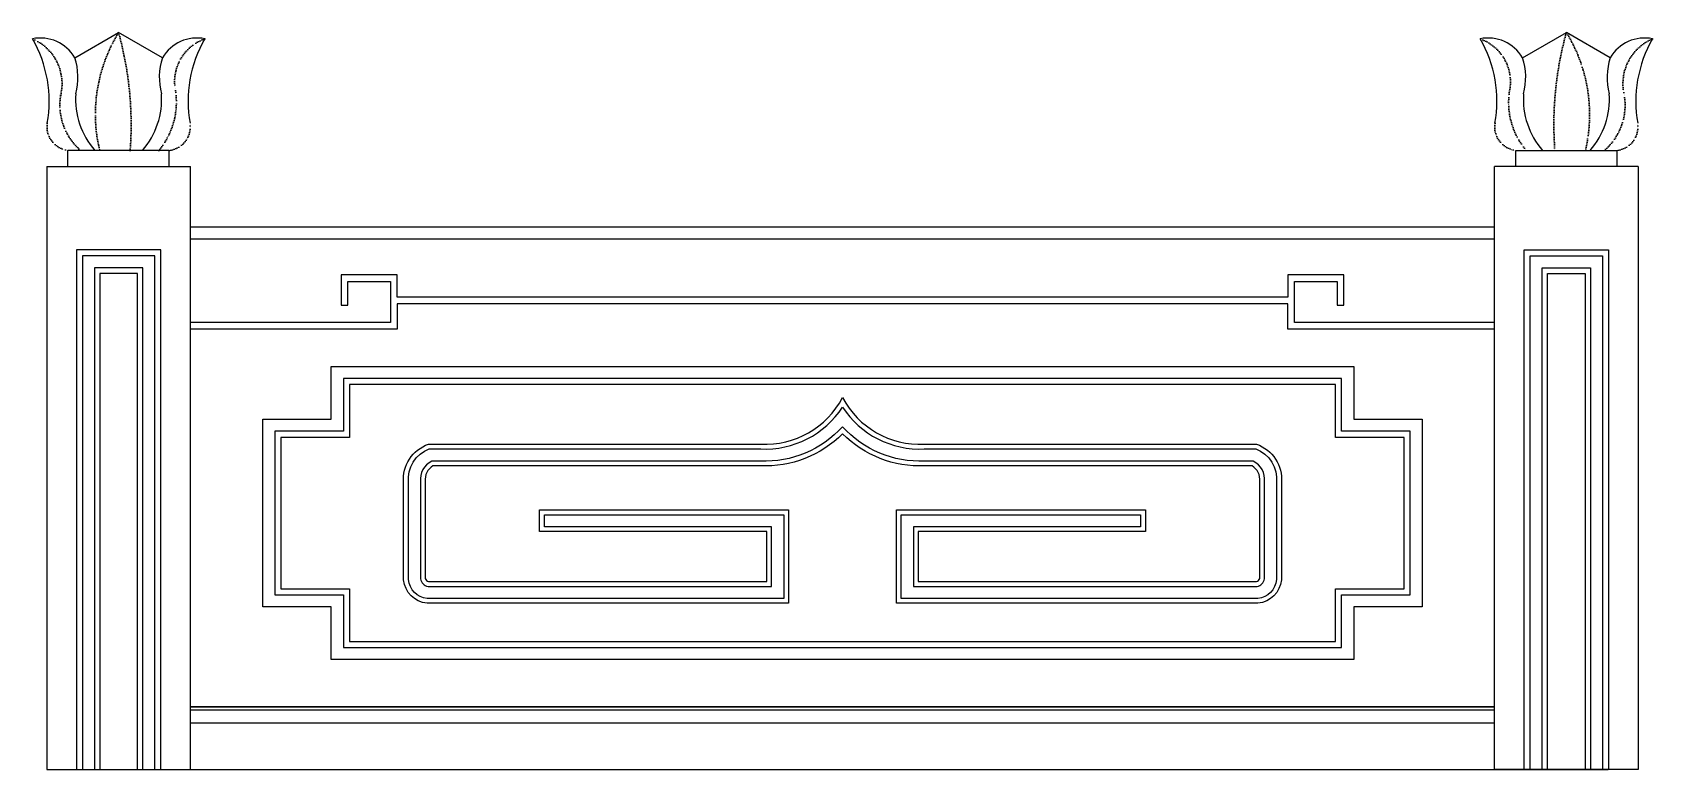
# Model space of a CAD drawing. Extents: x 10 to 2696, y 1185 to 2408.
import ezdxf

# ---------------------------------------------------------------- set-up
doc = ezdxf.new("R2010")
doc.units = 0
doc.header["$LTSCALE"] = 0.85
doc.header["$MEASUREMENT"] = 0
doc.linetypes.add('DOT2', pattern=[3.175, 0, -3.175])
for name, color, linetype in [('3', 3, 'CONTINUOUS'), ('4', 4, 'CONTINUOUS'), ('7', 7, 'CONTINUOUS')]:
    doc.layers.add(name, color=color, linetype=linetype)

msp = doc.modelspace()

# ---------------------------------------------------------------- linework, layer by layer
at = {"layer": '3'}
for p, q in [((271.7, 1284.1), (2433.6, 1284.1)), ((2433.6, 1262.4), (271.8, 1262.4))]:
    msp.add_line(p, q, dxfattribs=at)
for points in [[(222.7, 1185.2), (222.7, 2047.1), (82.7, 2047.1), (82.7, 1185.2)], [(271.7, 2065.2), (271.7, 2065.2), (2433.6, 2065.2)], [(2482.7, 1185.2), (2482.7, 2047.1), (2622.7, 2047.1), (2622.7, 1185.2)], [(183.7, 1185.2), (183.7, 2008.1), (121.7, 2008.1), (121.7, 1185.2)], [(2433.6, 1926.5), (2102.1, 1926.5), (2102.1, 1994.6), (2172.7, 1994.6), (2172.7, 1955.2), (2183.7, 1955.2), (2183.7, 2005.6), (2091.1, 2005.6), (2091.1, 1968.5), (1352.8, 1968.5), (614.3, 1968.5), (614.3, 2005.6), (521.7, 2005.6), (521.7, 1955.2), (532.7, 1955.2), (532.7, 1994.6), (603.3, 1994.6), (603.3, 1926.5), (271.7, 1926.5)], [(2521.7, 1185.2), (2521.7, 2008.1), (2583.7, 2008.1), (2583.7, 1185.2)], [(2433.6, 1915.5), (2091.1, 1915.5), (2091.1, 1957.5), (1352.8, 1957.5), (614.3, 1957.5), (614.3, 1915.5), (271.7, 1915.5)]]:
    msp.add_lwpolyline(points, dxfattribs=at)
msp.add_lwpolyline([(1352.8, 1823.7), (535.2, 1823.7), (535.2, 1736.2), (421.8, 1736.2), (421.8, 1485), (535.2, 1485), (535.2, 1397.6), (2170.2, 1397.6), (2170.2, 1485), (2283.6, 1485), (2283.6, 1736.2), (2170.2, 1736.2), (2170.2, 1823.7)], close=True, dxfattribs=at)
msp.add_lwpolyline([(850.5, 1615.9), (1263.2, 1615.9), (1263.2, 1461), (663.9, 1461, -0.359436), (625.1, 1499.7), (625.1, 1661.1, -0.343077), (666.3, 1724.9), (1217.3, 1724.9, 0.291326), (1352.8, 1802.2, 0.291496), (1488.1, 1724.9), (2039.1, 1724.9, -0.343077), (2080.3, 1661.1), (2080.3, 1499.7, -0.359436), (2041.5, 1461), (1442.2, 1461), (1442.2, 1615.9), (1854.9, 1615.9), (1854.9, 1579.9), (1478.2, 1579.9), (1478.2, 1497), (2039.1, 1497, 0.282146), (2044.3, 1502.2), (2044.3, 1663, 0.304579), (2031.6, 1688.9), (1489, 1688.9, -0.210994), (1352.8, 1742.1, -0.210854), (1216.4, 1688.9), (673.8, 1688.9, 0.304579), (661.1, 1663), (661.1, 1502.2, 0.282146), (666.3, 1497), (1227.2, 1497), (1227.2, 1579.9), (850.5, 1579.9)], format="xyb", close=True, dxfattribs=at)
at = {"layer": '3', "linetype": 'DOT2'}
for centre, radius, start, end in [((-21.6, 2323.1), 80.5, 346.1255, 67.1052), ((372.9, 2272.1), 258.7, 148.3722, 193.4161), ((-401.2, 2254.8), 574.6, 355.7411, 15.4417), ((320.6, 2326.3), 75.2, 109.4217, 187.5551), ((2384.8, 2326.3), 75.2, 352.4449, 70.5783), ((3106.6, 2254.8), 574.6, 164.5583, 184.2589), ((2332.5, 2272.1), 258.7, 346.5839, 31.6278), ((2727, 2323.1), 80.5, 112.8948, 193.8745), ((123.8, 2292.2), 124.6, 319.9705, 11.1616), ((2581.6, 2292.2), 124.6, 168.8384, 220.0295), ((155.2, 2287.6), 99.9, 170.6845, 229.0869), ((2550.2, 2287.6), 99.9, 310.9131, 9.3155)]:
    msp.add_arc(centre, radius, start, end, dxfattribs=at)
at = {"layer": '4'}
for p, q in [((80, 2365.7), (152.7, 2407.8)), ((225.4, 2365.7), (152.7, 2407.8)), ((2480, 2365.7), (2552.7, 2407.8)), ((2625.4, 2365.7), (2552.7, 2407.8)), ((33.6, 2185.2), (271.7, 2185.2)), ((2671.8, 2185.2), (2433.7, 2185.2)), ((112.7, 1185.2), (192.7, 1185.2)), ((271.8, 1185.2), (2622.1, 1185.2)), ((2592.7, 1185.2), (2512.7, 1185.2))]:
    msp.add_line(p, q, dxfattribs=at)
for points in [[(68.7, 2185.2), (68.7, 2212.1)], [(236.6, 2185.2), (236.6, 2212.1)], [(2468.8, 2185.2), (2468.8, 2212.1)], [(2636.7, 2185.2), (2636.7, 2212.1)], [(33.6, 2185.2), (33.7, 1185.2), (271.7, 1185.2), (271.7, 2185.2)], [(2671.8, 2185.2), (2671.7, 1185.2), (2433.7, 1185.2), (2433.7, 2185.2)]]:
    msp.add_lwpolyline(points, dxfattribs=at)
for centre, radius, start, end in [((23, 2332.7), 65.8, 30.0152, 101.5771), ((-168.2, 2293.8), 205.8, 349.6915, 30.1827), ((282.4, 2332.7), 65.8, 78.4229, 149.9848), ((473.5, 2293.8), 205.8, 149.8173, 190.3085), ((2423, 2332.7), 65.8, 30.0152, 101.5771), ((2231.9, 2293.8), 205.8, 349.6915, 30.1827), ((2682.4, 2332.7), 65.8, 78.4229, 149.9848), ((2873.6, 2293.8), 205.8, 149.8173, 190.3085), ((-19.2, 2332.9), 104.5, 345.1011, 18.2721), ((324.6, 2332.9), 104.5, 161.7279, 194.8989), ((2380.8, 2332.9), 104.5, 345.1011, 18.2721), ((2724.7, 2332.9), 104.5, 161.7279, 194.8989), ((209.2, 2296.6), 127.8, 175.7777, 221.4131), ((96.2, 2296.6), 127.8, 318.5869, 4.2223), ((2609.2, 2296.6), 127.8, 175.7777, 221.4131), ((2496.2, 2296.6), 127.8, 318.5869, 4.2223)]:
    msp.add_arc(centre, radius, start, end, dxfattribs=at)
at = {"layer": '4', "linetype": 'DOT2'}
for centre, start, end in [((73.4, 2251.3), 171.7511, 263.2746), ((232, 2251.3), 276.7254, 8.2489), ((2473.4, 2251.3), 171.7511, 263.2746), ((2632, 2251.3), 276.7254, 8.2489)]:
    msp.add_arc(centre, 39.4, start, end, dxfattribs=at)
at = {"layer": '7'}
for p, q in [((236.6, 2212.1), (68.7, 2212.1)), ((2468.8, 2212.1), (2636.7, 2212.1)), ((2433.6, 1289.1), (271.7, 1289.1)), ((271.8, 1289.1), (2433.6, 1289.1))]:
    msp.add_line(p, q, dxfattribs=at)
for points in [[(271.7, 2085.2), (271.7, 2085.2), (2433.6, 2085.2)], [(212.7, 1185.2), (212.7, 2037.1), (92.7, 2037.1), (92.7, 1185.2)], [(192.7, 1185.2), (192.7, 2017.1), (112.7, 2017.1), (112.7, 1185.2)], [(2492.7, 1185.2), (2492.7, 2037.1), (2612.7, 2037.1), (2612.7, 1185.2)], [(2512.7, 1185.2), (2512.7, 2017.1), (2592.7, 2017.1), (2592.7, 1185.2)]]:
    msp.add_lwpolyline(points, dxfattribs=at)
for points in [[(1352.8, 1853.7), (2200.2, 1853.7), (2200.2, 1766.2), (2313.6, 1766.2), (2313.6, 1455), (2200.2, 1455), (2200.2, 1367.6), (1352.8, 1367.6), (505.2, 1367.6), (505.2, 1455), (391.8, 1455), (391.8, 1766.2), (505.2, 1766.2), (505.2, 1853.7)], [(1352.8, 1833.7), (525.2, 1833.7), (525.2, 1746.2), (411.8, 1746.2), (411.8, 1475), (525.2, 1475), (525.2, 1387.6), (1352.8, 1387.6), (2180.2, 1387.6), (2180.2, 1475), (2293.6, 1475), (2293.6, 1746.2), (2180.2, 1746.2), (2180.2, 1833.7)]]:
    msp.add_lwpolyline(points, close=True, dxfattribs=at)
msp.add_lwpolyline([(858.5, 1607.9), (1255.2, 1607.9), (1255.2, 1469), (664.3, 1469, -0.353624), (633.1, 1500.2), (633.1, 1661.5, -0.338032), (667.7, 1716.9), (1217.1, 1716.9, 0.266403), (1352.8, 1786.4, 0.266566), (1488.3, 1716.9), (2037.7, 1716.9, -0.338032), (2072.3, 1661.5), (2072.3, 1500.2, -0.353624), (2041.1, 1469), (1450.2, 1469), (1450.2, 1607.9), (1846.9, 1607.9), (1846.9, 1587.9), (1470.2, 1587.9), (1470.2, 1489), (2039.9, 1489, 0.322676), (2052.3, 1501.4), (2052.3, 1662.5, 0.318332), (2033.6, 1696.9), (1488.8, 1696.9, -0.22371), (1352.8, 1753.7, -0.223563), (1216.6, 1696.9), (671.8, 1696.9, 0.318332), (653.1, 1662.5), (653.1, 1501.4, 0.322676), (665.6, 1489), (1235.2, 1489), (1235.2, 1587.9), (858.5, 1587.9)], format="xyb", close=True, dxfattribs=at)

doc.saveas('drawing.dxf')
